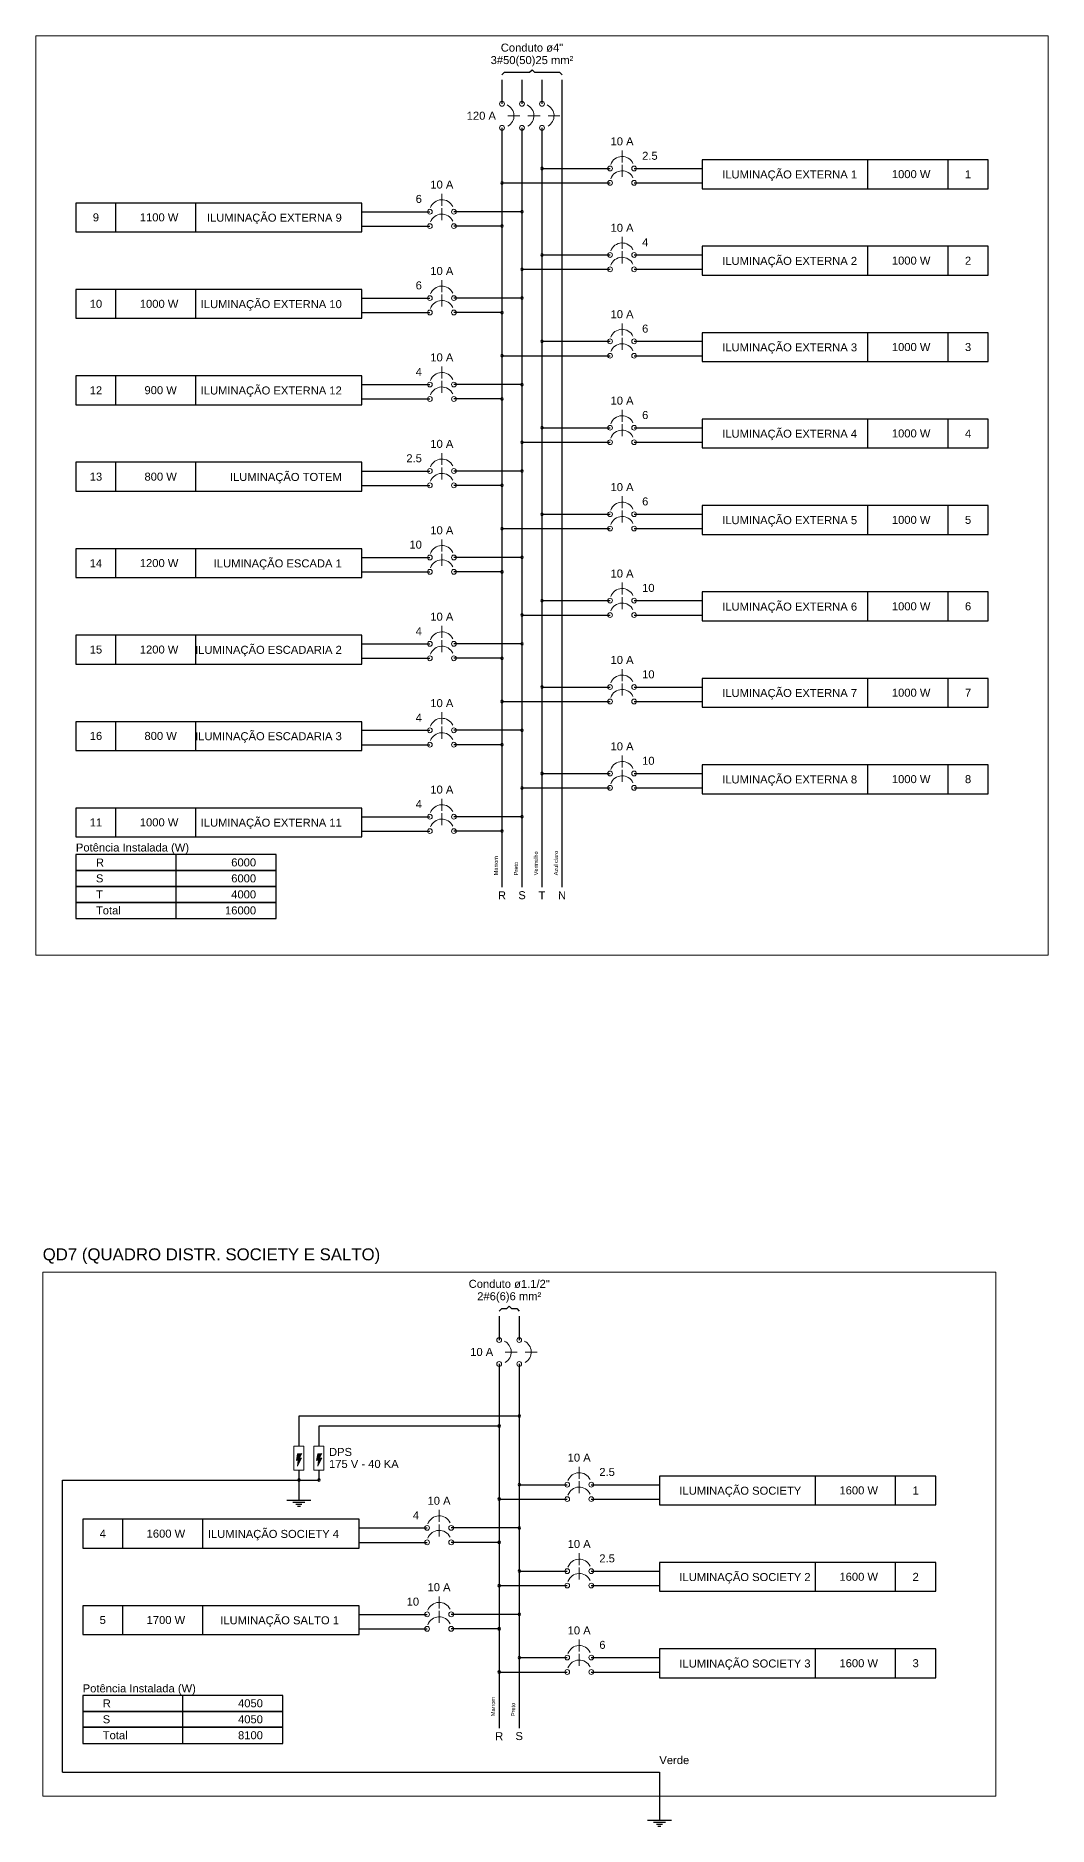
# Model space of a CAD drawing. Header units: millimetres. Extents: x -395 to 1008, y 9 to 692.
# Drawn here: x 126.76 to 140.15, y 14.3 to 38 of the extents above; entities that cross this region are included whole.
import ezdxf

# ---------------------------------------------------------------- set-up
doc = ezdxf.new("R2010")
doc.units = ezdxf.units.MM
doc.header["$LTSCALE"] = 0.1
doc.header["$MEASUREMENT"] = 0
for name, color, linetype, lineweight in [('.10', 200, 'Continuous', 5), ('.30', 50, 'Continuous', 5), ('.40 Interno parede', 27, 'Continuous', 5)]:
    doc.layers.add(name, color=color, linetype=linetype, lineweight=lineweight)
for name, color, linetype in [('DI-Linhas_do_diagrama', 9, 'Continuous'), ('DI-Pontilhado', 7, 'Continuous'), ('DI-Textos_do_diagrama', 7, 'Continuous')]:
    doc.layers.add(name, color=color, linetype=linetype)
doc.styles.add('Arial', font='arial.ttf')

msp = doc.modelspace()

# ---------------------------------------------------------------- hatches: boundary and pattern name
at = {"layer": 'DI-Pontilhado', "true_color": 0xf8d731}
h = msp.add_hatch(color=40, dxfattribs=at)
h.dxf.hatch_style = 1
h.paths.add_polyline_path([(130.225, 19.234), (130.282, 19.238), (130.25, 19.177), (130.278, 19.177), (130.225, 19.069), (130.234, 19.149), (130.208, 19.146)])
h = msp.add_hatch(color=40, dxfattribs=at)
h.dxf.hatch_style = 1
h.paths.add_polyline_path([(130.49, 19.234), (130.547, 19.238), (130.515, 19.177), (130.543, 19.177), (130.49, 19.069), (130.499, 19.149), (130.473, 19.146)])

# ---------------------------------------------------------------- linework, layer by layer
at = {"layer": '.10', "color": 200, "lineweight": 9}
for p, q in [((140.149, 37.997), (126.763, 37.997)), ((126.763, 37.997), (126.763, 25.829)), ((140.149, 25.829), (140.149, 37.997)), ((133.006, 36.938), (133.165, 36.938)), ((133.271, 36.938), (133.43, 36.938)), ((133.536, 36.938), (133.694, 36.938)), ((134.515, 36.321), (134.515, 36.479)), ((134.515, 36.13), (134.515, 36.289)), ((132.132, 35.749), (132.132, 35.908)), ((132.132, 35.558), (132.132, 35.717)), ((134.515, 35.177), (134.515, 35.336)), ((134.515, 34.986), (134.515, 35.145)), ((132.132, 34.605), (132.132, 34.764)), ((132.132, 34.414), (132.132, 34.573)), ((134.515, 34.033), (134.515, 34.192)), ((134.515, 33.843), (134.515, 34.001)), ((132.132, 33.461), (132.132, 33.62)), ((132.132, 33.271), (132.132, 33.43)), ((134.515, 32.889), (134.515, 33.048)), ((134.515, 32.699), (134.515, 32.858)), ((132.132, 32.318), (132.132, 32.476)), ((132.132, 32.127), (132.132, 32.286)), ((134.515, 31.746), (134.515, 31.905)), ((134.515, 31.555), (134.515, 31.714)), ((132.132, 31.174), (132.132, 31.333)), ((132.132, 30.983), (132.132, 31.142)), ((134.515, 30.602), (134.515, 30.761)), ((134.515, 30.411), (134.515, 30.57)), ((132.132, 30.03), (132.132, 30.189)), ((132.132, 29.84), (132.132, 29.998)), ((134.515, 29.458), (134.515, 29.617)), ((134.515, 29.268), (134.515, 29.427)), ((132.132, 28.886), (132.132, 29.045)), ((132.132, 28.696), (132.132, 28.855)), ((134.515, 28.315), (134.515, 28.473)), ((134.515, 28.124), (134.515, 28.283)), ((132.132, 27.743), (132.132, 27.902)), ((132.132, 27.552), (132.132, 27.711)), ((126.763, 25.829), (140.149, 25.829)), ((139.456, 21.638), (126.854, 21.638)), ((126.854, 21.638), (126.854, 14.702)), ((139.456, 14.702), (139.456, 21.638)), ((132.969, 20.579), (133.128, 20.579)), ((133.234, 20.579), (133.393, 20.579)), ((130.176, 19.335), (130.309, 19.335)), ((130.176, 19.017), (130.176, 19.335)), ((130.309, 19.335), (130.309, 19.017)), ((130.441, 19.335), (130.573, 19.335)), ((130.441, 19.017), (130.441, 19.335)), ((130.573, 19.335), (130.573, 19.017)), ((130.309, 19.017), (130.176, 19.017)), ((130.573, 19.017), (130.441, 19.017)), ((133.949, 18.903), (133.949, 19.062)), ((133.949, 18.712), (133.949, 18.871)), ((132.096, 18.331), (132.096, 18.49)), ((132.096, 18.14), (132.096, 18.299)), ((133.949, 17.759), (133.949, 17.918)), ((133.949, 17.569), (133.949, 17.727)), ((132.096, 17.187), (132.096, 17.346)), ((132.096, 16.997), (132.096, 17.156)), ((133.949, 16.616), (133.949, 16.774)), ((133.949, 16.425), (133.949, 16.584)), ((126.854, 14.702), (139.456, 14.702))]:
    msp.add_line(p, q, dxfattribs=at)
at = {"layer": '.10', "color": 40, "lineweight": 9, "true_color": 0xf8d731}
for points in [[(130.225, 19.234), (130.282, 19.238), (130.25, 19.177), (130.278, 19.177), (130.225, 19.069), (130.234, 19.149), (130.208, 19.146)], [(130.49, 19.234), (130.547, 19.238), (130.515, 19.177), (130.543, 19.177), (130.49, 19.069), (130.499, 19.149), (130.473, 19.146)]]:
    msp.add_lwpolyline(points, close=True, dxfattribs=at)
at = {"layer": '.10', "color": 200, "lineweight": 9}
for centre in [(132.927, 37.097), (133.191, 37.097), (133.456, 37.097), (132.927, 36.779), (133.191, 36.779), (133.456, 36.779), (134.356, 36.241), (134.674, 36.241), (134.356, 36.051), (134.674, 36.051), (131.974, 35.669), (132.291, 35.669), (131.974, 35.479), (132.291, 35.479), (134.356, 35.097), (134.674, 35.097), (134.356, 34.907), (134.674, 34.907), (131.974, 34.526), (131.974, 34.335), (132.291, 34.526), (132.291, 34.335), (134.356, 33.954), (134.674, 33.954), (134.356, 33.763), (134.674, 33.763), (131.974, 33.382), (132.291, 33.382), (131.974, 33.191), (132.291, 33.191), (134.356, 32.81), (134.674, 32.81), (134.356, 32.619), (134.674, 32.619), (131.974, 32.238), (132.291, 32.238), (131.974, 32.048), (132.291, 32.048), (134.356, 31.666), (134.674, 31.666), (134.356, 31.476), (134.674, 31.476), (131.974, 31.094), (132.291, 31.094), (131.974, 30.904), (132.291, 30.904), (134.356, 30.523), (134.356, 30.332), (134.674, 30.523), (134.674, 30.332), (131.974, 29.951), (132.291, 29.951), (131.974, 29.76), (132.291, 29.76), (134.356, 29.379), (134.674, 29.379), (134.356, 29.188), (134.674, 29.188), (131.974, 28.807), (132.291, 28.807), (131.974, 28.616), (132.291, 28.616), (134.356, 28.235), (134.674, 28.235), (134.356, 28.045), (134.674, 28.045), (131.974, 27.663), (131.974, 27.473), (132.291, 27.663), (132.291, 27.473), (132.89, 20.738), (133.155, 20.738), (132.89, 20.421), (133.155, 20.421), (133.79, 18.824), (134.108, 18.824), (133.79, 18.633), (134.108, 18.633), (131.937, 18.252), (132.255, 18.252), (131.937, 18.061), (132.255, 18.061), (133.79, 17.68), (134.108, 17.68), (133.79, 17.489), (134.108, 17.489), (131.937, 17.108), (132.255, 17.108), (131.937, 16.917), (132.255, 16.917), (133.79, 16.536), (133.79, 16.345), (134.108, 16.536), (134.108, 16.345)]:
    msp.add_circle(centre, 0.0318, dxfattribs=at)
for centre, start, end in [((132.927, 36.938), 300, 65), ((133.191, 36.938), 300, 65), ((133.456, 36.938), 300, 65), ((134.515, 36.241), 25, 160), ((134.515, 36.051), 25, 160), ((132.132, 35.669), 25, 160), ((132.132, 35.479), 25, 160), ((134.515, 35.097), 25, 160), ((134.515, 34.907), 25, 160), ((132.132, 34.526), 25, 160), ((132.132, 34.335), 25, 160), ((134.515, 33.954), 25, 160), ((134.515, 33.763), 25, 160), ((132.132, 33.382), 25, 160), ((132.132, 33.191), 25, 160), ((134.515, 32.81), 25, 160), ((134.515, 32.619), 25, 160), ((132.132, 32.238), 25, 160), ((132.132, 32.048), 25, 160), ((134.515, 31.666), 25, 160), ((134.515, 31.476), 25, 160), ((132.132, 31.094), 25, 160), ((132.132, 30.904), 25, 160), ((134.515, 30.523), 25, 160), ((134.515, 30.332), 25, 160), ((132.132, 29.951), 25, 160), ((132.132, 29.76), 25, 160), ((134.515, 29.379), 25, 160), ((134.515, 29.188), 25, 160), ((132.132, 28.807), 25, 160), ((132.132, 28.616), 25, 160), ((134.515, 28.235), 25, 160), ((134.515, 28.045), 25, 160), ((132.132, 27.663), 25, 160), ((132.132, 27.473), 25, 160), ((132.89, 20.579), 300, 65), ((133.155, 20.579), 300, 65), ((133.949, 18.824), 25, 160), ((133.949, 18.633), 25, 160), ((132.096, 18.252), 25, 160), ((132.096, 18.061), 25, 160), ((133.949, 17.68), 25, 160), ((133.949, 17.489), 25, 160), ((132.096, 17.108), 25, 160), ((132.096, 16.917), 25, 160), ((133.949, 16.536), 25, 160), ((133.949, 16.345), 25, 160)]:
    msp.add_arc(centre, 0.159, start, end, dxfattribs=at)
at = {"layer": '.30', "color": 37, "lineweight": 30, "true_color": 0x855f32}
for p, q in [((132.927, 37.415), (132.927, 37.097)), ((132.927, 36.779), (132.927, 26.729)), ((132.89, 21.056), (132.89, 20.738)), ((132.89, 20.421), (132.89, 15.602))]:
    msp.add_line(p, q, dxfattribs=at)
at = {"layer": '.30', "color": 18, "lineweight": 30, "true_color": 0x000000}
for p, q in [((133.191, 37.415), (133.191, 37.097)), ((133.191, 36.779), (133.191, 26.729)), ((133.155, 21.056), (133.155, 20.738)), ((133.155, 20.421), (133.155, 15.602))]:
    msp.add_line(p, q, dxfattribs=at)
at = {"layer": '.30', "color": 244, "lineweight": 30, "true_color": 0x991b1e}
for p, q in [((133.456, 37.415), (133.456, 37.097)), ((133.456, 36.779), (133.456, 26.729))]:
    msp.add_line(p, q, dxfattribs=at)
at = {"layer": '.30', "color": 159, "lineweight": 30, "true_color": 0x22346e}
msp.add_line((133.721, 26.729), (133.721, 37.415), dxfattribs=at)
at = {"layer": '.30', "color": 50, "lineweight": 30}
for p, q in [((133.155, 19.732), (130.242, 19.732)), ((130.242, 19.732), (130.242, 19.335)), ((132.89, 19.6), (130.507, 19.6)), ((130.507, 19.6), (130.507, 19.335))]:
    msp.add_line(p, q, dxfattribs=at)
at = {"layer": '.30', "color": 116, "lineweight": 30, "true_color": 0x136734}
for p, q in [((130.242, 19.017), (130.242, 18.885)), ((130.507, 19.017), (130.507, 18.885)), ((127.118, 18.885), (130.507, 18.885)), ((127.118, 15.02), (127.118, 18.885)), ((130.242, 18.885), (130.242, 18.62)), ((130.084, 18.62), (130.401, 18.62)), ((130.163, 18.594), (130.322, 18.594)), ((130.203, 18.567), (130.282, 18.567)), ((130.223, 18.541), (130.262, 18.541)), ((127.118, 15.02), (135.008, 15.02)), ((135.008, 15.02), (135.008, 14.384)), ((134.849, 14.384), (135.167, 14.384)), ((134.929, 14.358), (135.087, 14.358)), ((134.968, 14.331), (135.048, 14.331)), ((134.988, 14.305), (135.028, 14.305))]:
    msp.add_line(p, q, dxfattribs=at)
at = {"layer": '.30', "color": 50, "lineweight": 30}
for points in [[(133.139, 19.732, 1), (133.171, 19.732), (133.171, 19.732, 1), (133.139, 19.732)], [(132.874, 19.6, 1), (132.906, 19.6), (132.906, 19.6, 1), (132.874, 19.6)]]:
    msp.add_lwpolyline(points, format="xyb", dxfattribs=at)
at = {"layer": '.30', "color": 116, "lineweight": 30, "true_color": 0x136734}
for points in [[(130.227, 18.885, 1), (130.258, 18.885), (130.258, 18.885, 1), (130.227, 18.885)], [(130.491, 18.885, 1), (130.523, 18.885), (130.523, 18.885, 1), (130.491, 18.885)]]:
    msp.add_lwpolyline(points, format="xyb", dxfattribs=at)
at = {"layer": 'DI-Linhas_do_diagrama', "linetype": 'Continuous'}
for p, q in [((139.355, 36.356), (135.574, 36.356)), ((135.574, 36.356), (135.574, 35.974)), ((137.766, 35.974), (137.766, 36.356)), ((138.825, 35.974), (138.825, 36.356)), ((139.355, 35.974), (139.355, 36.356)), ((132.927, 36.051), (134.356, 36.051)), ((133.456, 36.241), (134.356, 36.241)), ((134.674, 36.241), (135.574, 36.241)), ((134.674, 36.051), (135.574, 36.051)), ((131.073, 35.784), (127.293, 35.784)), ((127.293, 35.784), (127.293, 35.402)), ((127.822, 35.402), (127.822, 35.784)), ((128.881, 35.402), (128.881, 35.784)), ((131.073, 35.402), (131.073, 35.784)), ((135.574, 35.974), (139.355, 35.974)), ((131.073, 35.669), (131.974, 35.669)), ((133.191, 35.669), (132.291, 35.669)), ((127.293, 35.402), (131.073, 35.402)), ((131.073, 35.479), (131.974, 35.479)), ((132.927, 35.479), (132.291, 35.479)), ((133.456, 35.097), (134.356, 35.097)), ((134.674, 35.097), (135.574, 35.097)), ((139.355, 35.212), (135.574, 35.212)), ((135.574, 35.212), (135.574, 34.831)), ((137.766, 34.831), (137.766, 35.212)), ((138.825, 34.831), (138.825, 35.212)), ((139.355, 34.831), (139.355, 35.212)), ((133.191, 34.907), (134.356, 34.907)), ((134.674, 34.907), (135.574, 34.907)), ((135.574, 34.831), (139.355, 34.831)), ((131.073, 34.64), (127.293, 34.64)), ((127.293, 34.64), (127.293, 34.259)), ((127.822, 34.259), (127.822, 34.64)), ((128.881, 34.259), (128.881, 34.64)), ((131.073, 34.259), (131.073, 34.64)), ((131.073, 34.526), (131.974, 34.526)), ((133.191, 34.526), (132.291, 34.526)), ((127.293, 34.259), (131.073, 34.259)), ((131.073, 34.335), (131.974, 34.335)), ((132.927, 34.335), (132.291, 34.335)), ((133.456, 33.954), (134.356, 33.954)), ((134.674, 33.954), (135.574, 33.954)), ((139.355, 34.068), (135.574, 34.068)), ((135.574, 34.068), (135.574, 33.687)), ((137.766, 33.687), (137.766, 34.068)), ((138.825, 33.687), (138.825, 34.068)), ((139.355, 33.687), (139.355, 34.068)), ((132.927, 33.763), (134.356, 33.763)), ((134.674, 33.763), (135.574, 33.763)), ((135.574, 33.687), (139.355, 33.687)), ((131.073, 33.496), (127.293, 33.496)), ((127.293, 33.496), (127.293, 33.115)), ((127.822, 33.115), (127.822, 33.496)), ((128.881, 33.115), (128.881, 33.496)), ((131.073, 33.115), (131.073, 33.496)), ((131.073, 33.382), (131.974, 33.382)), ((131.073, 33.191), (131.974, 33.191)), ((133.191, 33.382), (132.291, 33.382)), ((132.927, 33.191), (132.291, 33.191)), ((127.293, 33.115), (131.073, 33.115)), ((133.456, 32.81), (134.356, 32.81)), ((134.674, 32.81), (135.574, 32.81)), ((139.355, 32.924), (135.574, 32.924)), ((135.574, 32.924), (135.574, 32.543)), ((137.766, 32.543), (137.766, 32.924)), ((138.825, 32.543), (138.825, 32.924)), ((139.355, 32.543), (139.355, 32.924)), ((133.191, 32.619), (134.356, 32.619)), ((134.674, 32.619), (135.574, 32.619)), ((135.574, 32.543), (139.355, 32.543)), ((131.073, 32.353), (127.293, 32.353)), ((127.293, 32.353), (127.293, 31.971)), ((127.822, 31.971), (127.822, 32.353)), ((128.881, 31.971), (128.881, 32.353)), ((131.073, 31.971), (131.073, 32.353)), ((131.073, 32.238), (131.974, 32.238)), ((133.191, 32.238), (132.291, 32.238)), ((131.073, 32.048), (131.974, 32.048)), ((132.927, 32.048), (132.291, 32.048)), ((127.293, 31.971), (131.073, 31.971)), ((139.355, 31.781), (135.574, 31.781)), ((135.574, 31.781), (135.574, 31.399)), ((137.766, 31.399), (137.766, 31.781)), ((138.825, 31.399), (138.825, 31.781)), ((139.355, 31.399), (139.355, 31.781)), ((133.456, 31.666), (134.356, 31.666)), ((134.674, 31.666), (135.574, 31.666)), ((132.927, 31.476), (134.356, 31.476)), ((134.674, 31.476), (135.574, 31.476)), ((135.574, 31.399), (139.355, 31.399)), ((131.073, 31.209), (127.293, 31.209)), ((127.293, 31.209), (127.293, 30.828)), ((127.822, 30.828), (127.822, 31.209)), ((128.881, 30.828), (128.881, 31.209)), ((131.073, 30.828), (131.073, 31.209)), ((131.073, 31.094), (131.974, 31.094)), ((133.191, 31.094), (132.291, 31.094)), ((127.293, 30.828), (131.073, 30.828)), ((131.073, 30.904), (131.974, 30.904)), ((132.927, 30.904), (132.291, 30.904)), ((139.355, 30.637), (135.574, 30.637)), ((135.574, 30.637), (135.574, 30.256)), ((137.766, 30.256), (137.766, 30.637)), ((138.825, 30.256), (138.825, 30.637)), ((139.355, 30.256), (139.355, 30.637)), ((133.191, 30.332), (134.356, 30.332)), ((133.456, 30.523), (134.356, 30.523)), ((134.674, 30.523), (135.574, 30.523)), ((134.674, 30.332), (135.574, 30.332)), ((135.574, 30.256), (139.355, 30.256)), ((131.073, 30.065), (127.293, 30.065)), ((127.293, 30.065), (127.293, 29.684)), ((127.822, 29.684), (127.822, 30.065)), ((128.881, 29.684), (128.881, 30.065)), ((131.073, 29.684), (131.073, 30.065)), ((131.073, 29.951), (131.974, 29.951)), ((133.191, 29.951), (132.291, 29.951)), ((127.293, 29.684), (131.073, 29.684)), ((131.073, 29.76), (131.974, 29.76)), ((132.927, 29.76), (132.291, 29.76)), ((133.456, 29.379), (134.356, 29.379)), ((134.674, 29.379), (135.574, 29.379)), ((139.355, 29.493), (135.574, 29.493)), ((135.574, 29.493), (135.574, 29.112)), ((137.766, 29.112), (137.766, 29.493)), ((138.825, 29.112), (138.825, 29.493)), ((139.355, 29.112), (139.355, 29.493)), ((132.927, 29.188), (134.356, 29.188)), ((134.674, 29.188), (135.574, 29.188)), ((131.073, 28.921), (127.293, 28.921)), ((127.293, 28.921), (127.293, 28.54)), ((127.822, 28.54), (127.822, 28.921)), ((128.881, 28.54), (128.881, 28.921)), ((131.073, 28.54), (131.073, 28.921)), ((135.574, 29.112), (139.355, 29.112)), ((131.073, 28.807), (131.974, 28.807)), ((133.191, 28.807), (132.291, 28.807)), ((127.293, 28.54), (131.073, 28.54)), ((131.073, 28.616), (131.974, 28.616)), ((132.927, 28.616), (132.291, 28.616)), ((133.456, 28.235), (134.356, 28.235)), ((134.674, 28.235), (135.574, 28.235)), ((139.355, 28.35), (135.574, 28.35)), ((135.574, 28.35), (135.574, 27.968)), ((137.766, 27.968), (137.766, 28.35)), ((138.825, 27.968), (138.825, 28.35)), ((139.355, 27.968), (139.355, 28.35)), ((133.191, 28.045), (134.356, 28.045)), ((134.674, 28.045), (135.574, 28.045)), ((135.574, 27.968), (139.355, 27.968)), ((131.073, 27.778), (127.293, 27.778)), ((127.293, 27.778), (127.293, 27.396)), ((127.822, 27.396), (127.822, 27.778)), ((128.881, 27.396), (128.881, 27.778)), ((131.073, 27.396), (131.073, 27.778)), ((131.073, 27.663), (131.974, 27.663)), ((133.191, 27.663), (132.291, 27.663)), ((127.293, 27.396), (131.073, 27.396)), ((131.073, 27.473), (131.974, 27.473)), ((132.927, 27.473), (132.291, 27.473)), ((129.94, 27.163), (127.293, 27.163)), ((127.293, 27.163), (127.293, 26.952)), ((128.617, 26.952), (128.617, 27.163)), ((129.94, 26.952), (129.94, 27.163)), ((127.293, 26.952), (129.94, 26.952)), ((129.94, 26.952), (127.293, 26.952)), ((127.293, 26.952), (127.293, 26.74)), ((128.617, 26.74), (128.617, 26.952)), ((129.94, 26.74), (129.94, 26.952)), ((127.293, 26.74), (129.94, 26.74)), ((129.94, 26.74), (127.293, 26.74)), ((127.293, 26.74), (127.293, 26.528)), ((128.617, 26.528), (128.617, 26.74)), ((129.94, 26.528), (129.94, 26.74)), ((127.293, 26.528), (129.94, 26.528)), ((129.94, 26.528), (127.293, 26.528)), ((127.293, 26.528), (127.293, 26.316)), ((127.293, 26.316), (129.94, 26.316)), ((128.617, 26.316), (128.617, 26.528)), ((129.94, 26.316), (129.94, 26.528)), ((133.155, 18.824), (133.79, 18.824)), ((134.108, 18.824), (135.008, 18.824)), ((138.662, 18.938), (135.008, 18.938)), ((135.008, 18.938), (135.008, 18.557)), ((137.073, 18.557), (137.073, 18.938)), ((138.132, 18.557), (138.132, 18.938)), ((138.662, 18.557), (138.662, 18.938)), ((132.89, 18.633), (133.79, 18.633)), ((134.108, 18.633), (135.008, 18.633)), ((135.008, 18.557), (138.662, 18.557)), ((131.037, 18.366), (127.383, 18.366)), ((127.383, 18.366), (127.383, 17.985)), ((127.913, 17.985), (127.913, 18.366)), ((128.972, 17.985), (128.972, 18.366)), ((131.037, 17.985), (131.037, 18.366)), ((131.037, 18.252), (131.937, 18.252)), ((133.155, 18.252), (132.255, 18.252)), ((131.037, 18.061), (131.937, 18.061)), ((132.89, 18.061), (132.255, 18.061)), ((127.383, 17.985), (131.037, 17.985)), ((138.662, 17.794), (135.008, 17.794)), ((135.008, 17.794), (135.008, 17.413)), ((137.073, 17.413), (137.073, 17.794)), ((138.132, 17.413), (138.132, 17.794)), ((138.662, 17.413), (138.662, 17.794)), ((133.155, 17.68), (133.79, 17.68)), ((134.108, 17.68), (135.008, 17.68)), ((132.89, 17.489), (133.79, 17.489)), ((134.108, 17.489), (135.008, 17.489)), ((135.008, 17.413), (138.662, 17.413)), ((131.037, 17.222), (127.383, 17.222)), ((127.383, 17.222), (127.383, 16.841)), ((127.913, 16.841), (127.913, 17.222)), ((128.972, 16.841), (128.972, 17.222)), ((131.037, 16.841), (131.037, 17.222)), ((131.037, 17.108), (131.937, 17.108)), ((133.155, 17.108), (132.255, 17.108)), ((127.383, 16.841), (131.037, 16.841)), ((131.037, 16.917), (131.937, 16.917)), ((132.89, 16.917), (132.255, 16.917)), ((138.662, 16.65), (135.008, 16.65)), ((135.008, 16.65), (135.008, 16.269)), ((137.073, 16.269), (137.073, 16.65)), ((138.132, 16.269), (138.132, 16.65)), ((138.662, 16.269), (138.662, 16.65)), ((133.155, 16.536), (133.79, 16.536)), ((134.108, 16.536), (135.008, 16.536)), ((132.89, 16.345), (133.79, 16.345)), ((134.108, 16.345), (135.008, 16.345)), ((135.008, 16.269), (138.662, 16.269)), ((130.031, 16.036), (127.383, 16.036)), ((127.383, 16.036), (127.383, 15.824)), ((128.707, 15.824), (128.707, 16.036)), ((130.031, 15.824), (130.031, 16.036)), ((127.383, 15.824), (130.031, 15.824)), ((130.031, 15.824), (127.383, 15.824)), ((127.383, 15.824), (127.383, 15.613)), ((128.707, 15.613), (128.707, 15.824)), ((130.031, 15.613), (130.031, 15.824)), ((127.383, 15.613), (130.031, 15.613)), ((130.031, 15.613), (127.383, 15.613)), ((127.383, 15.613), (127.383, 15.401)), ((127.383, 15.401), (130.031, 15.401)), ((128.707, 15.401), (128.707, 15.613)), ((130.031, 15.401), (130.031, 15.613))]:
    msp.add_line(p, q, dxfattribs=at)
at = {"layer": 'DI-Linhas_do_diagrama'}
for points in [[(133.44, 36.241, 1), (133.472, 36.241), (133.472, 36.241, 1), (133.44, 36.241)], [(132.911, 36.051, 1), (132.943, 36.051), (132.943, 36.051, 1), (132.911, 36.051)], [(133.176, 35.669, 1), (133.207, 35.669), (133.207, 35.669, 1), (133.176, 35.669)], [(132.911, 35.479, 1), (132.943, 35.479), (132.943, 35.479, 1), (132.911, 35.479)], [(133.44, 35.097, 1), (133.472, 35.097), (133.472, 35.097, 1), (133.44, 35.097)], [(133.176, 34.907, 1), (133.207, 34.907), (133.207, 34.907, 1), (133.176, 34.907)], [(133.176, 34.526, 1), (133.207, 34.526), (133.207, 34.526, 1), (133.176, 34.526)], [(132.911, 34.335, 1), (132.943, 34.335), (132.943, 34.335, 1), (132.911, 34.335)], [(133.44, 33.954, 1), (133.472, 33.954), (133.472, 33.954, 1), (133.44, 33.954)], [(132.911, 33.763, 1), (132.943, 33.763), (132.943, 33.763, 1), (132.911, 33.763)], [(132.911, 33.191, 1), (132.943, 33.191), (132.943, 33.191, 1), (132.911, 33.191)], [(133.176, 33.382, 1), (133.207, 33.382), (133.207, 33.382, 1), (133.176, 33.382)], [(133.44, 32.81, 1), (133.472, 32.81), (133.472, 32.81, 1), (133.44, 32.81)], [(133.176, 32.619, 1), (133.207, 32.619), (133.207, 32.619, 1), (133.176, 32.619)], [(133.176, 32.238, 1), (133.207, 32.238), (133.207, 32.238, 1), (133.176, 32.238)], [(132.911, 32.048, 1), (132.943, 32.048), (132.943, 32.048, 1), (132.911, 32.048)], [(133.44, 31.666, 1), (133.472, 31.666), (133.472, 31.666, 1), (133.44, 31.666)], [(132.911, 31.476, 1), (132.943, 31.476), (132.943, 31.476, 1), (132.911, 31.476)], [(133.176, 31.094, 1), (133.207, 31.094), (133.207, 31.094, 1), (133.176, 31.094)], [(132.911, 30.904, 1), (132.943, 30.904), (132.943, 30.904, 1), (132.911, 30.904)], [(133.176, 30.332, 1), (133.207, 30.332), (133.207, 30.332, 1), (133.176, 30.332)], [(133.44, 30.523, 1), (133.472, 30.523), (133.472, 30.523, 1), (133.44, 30.523)], [(133.176, 29.951, 1), (133.207, 29.951), (133.207, 29.951, 1), (133.176, 29.951)], [(132.911, 29.76, 1), (132.943, 29.76), (132.943, 29.76, 1), (132.911, 29.76)], [(133.44, 29.379, 1), (133.472, 29.379), (133.472, 29.379, 1), (133.44, 29.379)], [(132.911, 29.188, 1), (132.943, 29.188), (132.943, 29.188, 1), (132.911, 29.188)], [(133.176, 28.807, 1), (133.207, 28.807), (133.207, 28.807, 1), (133.176, 28.807)], [(132.911, 28.616, 1), (132.943, 28.616), (132.943, 28.616, 1), (132.911, 28.616)], [(133.44, 28.235, 1), (133.472, 28.235), (133.472, 28.235, 1), (133.44, 28.235)], [(133.176, 28.045, 1), (133.207, 28.045), (133.207, 28.045, 1), (133.176, 28.045)], [(132.911, 27.473, 1), (132.943, 27.473), (132.943, 27.473, 1), (132.911, 27.473)], [(133.176, 27.663, 1), (133.207, 27.663), (133.207, 27.663, 1), (133.176, 27.663)], [(133.139, 18.824, 1), (133.171, 18.824), (133.171, 18.824, 1), (133.139, 18.824)], [(132.874, 18.633, 1), (132.906, 18.633), (132.906, 18.633, 1), (132.874, 18.633)], [(133.139, 18.252, 1), (133.171, 18.252), (133.171, 18.252, 1), (133.139, 18.252)], [(132.874, 18.061, 1), (132.906, 18.061), (132.906, 18.061, 1), (132.874, 18.061)], [(133.139, 17.68, 1), (133.171, 17.68), (133.171, 17.68, 1), (133.139, 17.68)], [(132.874, 17.489, 1), (132.906, 17.489), (132.906, 17.489, 1), (132.874, 17.489)], [(133.139, 17.108, 1), (133.171, 17.108), (133.171, 17.108, 1), (133.139, 17.108)], [(132.874, 16.917, 1), (132.906, 16.917), (132.906, 16.917, 1), (132.874, 16.917)], [(132.874, 16.345, 1), (132.906, 16.345), (132.906, 16.345, 1), (132.874, 16.345)], [(133.139, 16.536, 1), (133.171, 16.536), (133.171, 16.536, 1), (133.139, 16.536)]]:
    msp.add_lwpolyline(points, format="xyb", dxfattribs=at)
at = {"layer": 'DI-Textos_do_diagrama', "linetype": 'Continuous'}
for p, q in [((132.927, 37.481), (132.96, 37.514)), ((132.96, 37.514), (133.291, 37.514)), ((133.291, 37.514), (133.324, 37.547)), ((133.324, 37.547), (133.357, 37.514)), ((133.357, 37.514), (133.688, 37.514)), ((133.688, 37.514), (133.721, 37.481)), ((132.89, 21.122), (132.923, 21.155)), ((132.923, 21.155), (132.989, 21.155)), ((132.989, 21.155), (133.022, 21.188)), ((133.022, 21.188), (133.055, 21.155)), ((133.055, 21.155), (133.122, 21.155)), ((133.122, 21.155), (133.155, 21.122))]:
    msp.add_line(p, q, dxfattribs=at)

# ---------------------------------------------------------------- texts
at = {"layer": '.30', "color": 37, "lineweight": 30, "true_color": 0x855f32, "char_height": 0.0529, "width": 0.51665, "attachment_point": 7, "rotation": 90.0002, "line_spacing_factor": 0.9, "style": 'Arial'}
for insert in [(132.874, 26.888), (132.837, 15.761)]:
    msp.add_mtext('Marrom', dxfattribs=dict(at, insert=insert))
at = {"layer": '.30', "color": 18, "lineweight": 30, "true_color": 0x000000, "char_height": 0.0529, "width": 0.35852, "attachment_point": 7, "rotation": 90.0002, "line_spacing_factor": 0.9, "style": 'Arial'}
for insert in [(133.139, 26.888), (133.102, 15.761)]:
    msp.add_mtext('Preto', dxfattribs=dict(at, insert=insert))
at = {"layer": '.30', "color": 244, "lineweight": 30, "true_color": 0x991b1e, "insert": (133.403, 26.888), "char_height": 0.0529, "width": 0.64197, "attachment_point": 7, "rotation": 90.0002, "line_spacing_factor": 0.9, "style": 'Arial'}
msp.add_mtext('Vermelho', dxfattribs=at)
at = {"layer": '.30', "color": 159, "lineweight": 30, "true_color": 0x22346e, "insert": (133.668, 26.888), "char_height": 0.0529, "width": 0.65859, "attachment_point": 7, "rotation": 90.0002, "line_spacing_factor": 0.9, "style": 'Arial'}
msp.add_mtext('Azul claro', dxfattribs=at)
at = {"layer": '.30', "color": 37, "lineweight": 30, "true_color": 0x855f32, "char_height": 0.106, "width": 0.20943, "attachment_point": 8, "line_spacing_factor": 0.9, "style": 'Arial'}
for insert in [(132.927, 26.57), (132.89, 15.443)]:
    msp.add_mtext('R', dxfattribs=dict(at, insert=insert))
at = {"layer": '.30', "color": 18, "lineweight": 30, "true_color": 0x000000, "char_height": 0.106, "width": 0.19343, "attachment_point": 8, "line_spacing_factor": 0.9, "style": 'Arial'}
for insert in [(133.192, 26.57), (133.155, 15.443)]:
    msp.add_mtext('S', dxfattribs=dict(at, insert=insert))
at = {"layer": '.30', "color": 244, "lineweight": 30, "true_color": 0x991b1e, "insert": (133.456, 26.57), "char_height": 0.106, "width": 0.17714, "attachment_point": 8, "line_spacing_factor": 0.9, "style": 'Arial'}
msp.add_mtext('T', dxfattribs=at)
at = {"layer": '.30', "color": 159, "lineweight": 30, "true_color": 0x22346e, "insert": (133.721, 26.57), "char_height": 0.106, "width": 0.20943, "attachment_point": 8, "line_spacing_factor": 0.9, "style": 'Arial'}
msp.add_mtext('N', dxfattribs=at)
at = {"layer": '.30', "color": 116, "lineweight": 30, "true_color": 0x136734, "insert": (135.008, 15.125), "char_height": 0.1059, "width": 0.77385, "attachment_point": 7, "line_spacing_factor": 0.9, "style": 'Arial'}
msp.add_mtext('Verde', dxfattribs=at)
at = {"layer": '.40 Interno parede', "color": 27, "line_spacing_factor": 0.9, "style": 'Arial'}
for s, insert, char_height, width, attachment_point in [('3#50(50)25 mm²', (133.324, 37.591), 0.1059, 2.14371, 8), ('Conduto ø4"', (133.324, 37.785), 0.1059, 1.61836, 8), ('120 A', (132.847, 36.885), 0.1059, 0.75785, 9), ('    10 A', (134.198, 36.546), 0.1059, 0.91885, 7), ('2.5', (134.78, 36.355), 0.1059, 0.40314, 7), ('    10 A', (131.815, 35.974), 0.1059, 0.91885, 7), ('ILUMINAÇÃO EXTERNA 1', (135.839, 36.077), 0.1059, 3.49685, 7), ('  1000 W', (138.296, 36.112), 0.1059, 1.16057, 8), ('1', (139.09, 36.112), 0.106, 0.16128, 8), ('6', (131.868, 35.784), 0.106, 0.16128, 9), ('9', (127.558, 35.54), 0.106, 0.16128, 8), ('  1100 W', (128.352, 35.54), 0.1059, 1.16057, 8), ('ILUMINAÇÃO EXTERNA 9', (130.809, 35.505), 0.1059, 3.49685, 9), ('    10 A', (134.198, 35.402), 0.1059, 0.91885, 7), ('4', (134.78, 35.212), 0.106, 0.16128, 7), ('ILUMINAÇÃO EXTERNA 2', (135.839, 34.933), 0.1059, 3.49685, 7), ('  1000 W', (138.296, 34.968), 0.1059, 1.16057, 8), ('2', (139.09, 34.968), 0.106, 0.16128, 8), ('    10 A', (131.815, 34.831), 0.1059, 0.91885, 7), ('6', (131.868, 34.64), 0.106, 0.16128, 9), ('10', (127.558, 34.396), 0.1059, 0.32257, 8), ('  1000 W', (128.352, 34.396), 0.1059, 1.16057, 8), ('ILUMINAÇÃO EXTERNA 10', (130.809, 34.361), 0.1059, 3.65813, 9), ('    10 A', (134.198, 34.259), 0.1059, 0.91885, 7), ('6', (134.78, 34.068), 0.106, 0.16128, 7), ('ILUMINAÇÃO EXTERNA 3', (135.839, 33.789), 0.1059, 3.49685, 7), ('  1000 W', (138.296, 33.824), 0.1059, 1.16057, 8), ('3', (139.09, 33.824), 0.106, 0.16128, 8), ('    10 A', (131.815, 33.687), 0.1059, 0.91885, 7), ('4', (131.868, 33.496), 0.106, 0.16128, 9), ('12', (127.558, 33.253), 0.1059, 0.32257, 8), ('   900 W', (128.352, 33.253), 0.1059, 1.07985, 8), ('ILUMINAÇÃO EXTERNA 12', (130.809, 33.218), 0.1059, 3.65813, 9), ('    10 A', (134.198, 33.115), 0.1059, 0.91885, 7), ('6', (134.78, 32.924), 0.106, 0.16128, 7), ('ILUMINAÇÃO EXTERNA 4', (135.839, 32.646), 0.1059, 3.49685, 7), ('  1000 W', (138.296, 32.681), 0.1059, 1.16057, 8), ('4', (139.09, 32.681), 0.106, 0.16128, 8), ('2.5', (131.868, 32.352), 0.1059, 0.40314, 9), ('    10 A', (131.815, 32.543), 0.1059, 0.91885, 7), ('ILUMINAÇÃO TOTEM', (130.809, 32.074), 0.1059, 2.90014, 9), ('13', (127.558, 32.109), 0.1059, 0.32257, 8), ('   800 W', (128.352, 32.109), 0.1059, 1.07985, 8), ('    10 A', (134.198, 31.971), 0.1059, 0.91885, 7), ('6', (134.78, 31.781), 0.106, 0.16128, 7), ('ILUMINAÇÃO EXTERNA 5', (135.839, 31.502), 0.1059, 3.49685, 7), ('  1000 W', (138.296, 31.537), 0.1059, 1.16057, 8), ('5', (139.09, 31.537), 0.106, 0.16128, 8), ('10', (131.868, 31.209), 0.1059, 0.32257, 9), ('    10 A', (131.815, 31.399), 0.1059, 0.91885, 7), ('14', (127.558, 30.965), 0.1059, 0.32257, 8), ('  1200 W', (128.352, 30.965), 0.1059, 1.16057, 8), ('ILUMINAÇÃO ESCADA 1', (130.809, 30.93), 0.1059, 3.31971, 9), ('    10 A', (134.198, 30.827), 0.1059, 0.91885, 7), ('10', (134.78, 30.637), 0.1059, 0.32257, 7), ('    10 A', (131.815, 30.256), 0.1059, 0.91885, 7), ('ILUMINAÇÃO EXTERNA 6', (135.839, 30.358), 0.1059, 3.49685, 7), ('  1000 W', (138.296, 30.393), 0.1059, 1.16057, 8), ('6', (139.09, 30.393), 0.106, 0.16128, 8), ('4', (131.868, 30.065), 0.106, 0.16128, 9), ('15', (127.558, 29.821), 0.1059, 0.32257, 8), ('  1200 W', (128.352, 29.821), 0.1059, 1.16057, 8), ('ILUMINAÇÃO ESCADARIA 2', (130.809, 29.786), 0.1059, 3.80313, 9), ('    10 A', (134.198, 29.684), 0.1059, 0.91885, 7), ('10', (134.78, 29.493), 0.1059, 0.32257, 7), ('ILUMINAÇÃO EXTERNA 7', (135.839, 29.215), 0.1059, 3.49685, 7), ('    10 A', (131.815, 29.112), 0.1059, 0.91885, 7), ('  1000 W', (138.296, 29.25), 0.1059, 1.16057, 8), ('7', (139.09, 29.25), 0.106, 0.16128, 8), ('4', (131.868, 28.921), 0.106, 0.16128, 9), ('16', (127.558, 28.678), 0.1059, 0.32257, 8), ('   800 W', (128.352, 28.678), 0.1059, 1.07985, 8), ('ILUMINAÇÃO ESCADARIA 3', (130.809, 28.643), 0.1059, 3.80313, 9), ('    10 A', (134.198, 28.54), 0.1059, 0.91885, 7), ('10', (134.78, 28.349), 0.1059, 0.32257, 7), ('ILUMINAÇÃO EXTERNA 8', (135.839, 28.071), 0.1059, 3.49685, 7), ('  1000 W', (138.296, 28.106), 0.1059, 1.16057, 8), ('8', (139.09, 28.106), 0.106, 0.16128, 8), ('    10 A', (131.815, 27.968), 0.1059, 0.91885, 7), ('4', (131.868, 27.778), 0.106, 0.16128, 9), ('11', (127.558, 27.534), 0.1059, 0.32257, 8), ('  1000 W', (128.352, 27.534), 0.1059, 1.16057, 8), ('ILUMINAÇÃO EXTERNA 11', (130.809, 27.499), 0.1059, 3.65813, 9), ('Potência Instalada (W)', (127.293, 27.171), 0.1059, 2.93356, 7), ('R', (127.558, 27.004), 0.106, 0.20943, 7), ('  6000', (129.676, 27.004), 0.1059, 0.80628, 9), ('S', (127.558, 26.793), 0.106, 0.19343, 7), ('  6000', (129.676, 26.793), 0.1059, 0.80628, 9), ('T', (127.558, 26.581), 0.106, 0.17714, 7), ('  4000', (129.676, 26.581), 0.1059, 0.80628, 9), ('Total', (127.558, 26.369), 0.1059, 0.64471, 7), (' 16000', (129.676, 26.369), 0.1059, 0.88699, 9), ('QD7 (QUADRO DISTR. SOCIETY E SALTO)', (126.854, 21.745), 0.15885, 8.85006, 7), ('Conduto ø1.1/2"', (133.023, 21.426), 0.1059, 2.10208, 8), ('2#6(6)6 mm²', (133.023, 21.233), 0.1059, 1.65985, 8), (' 10 A', (132.811, 20.526), 0.1059, 0.67714, 9), ('DPS', (130.64, 19.203), 0.1059, 0.59628, 7), ('    10 A', (133.631, 19.128), 0.1059, 0.91885, 7), ('175 V - 40 KA', (130.64, 19.044), 0.1059, 1.80556, 7), ('2.5', (134.214, 18.938), 0.1059, 0.40314, 7), ('ILUMINAÇÃO SOCIETY', (135.273, 18.659), 0.1059, 3.15828, 7), ('  1600 W', (137.603, 18.694), 0.1059, 1.16057, 8), ('1', (138.397, 18.694), 0.106, 0.16128, 8), ('    10 A', (131.778, 18.557), 0.1059, 0.91885, 7), ('ILUMINAÇÃO SOCIETY 4', (130.772, 18.087), 0.1059, 3.40014, 9), ('4', (131.831, 18.366), 0.106, 0.16128, 9), ('4', (127.648, 18.122), 0.106, 0.16128, 8), ('  1600 W', (128.442, 18.122), 0.1059, 1.16057, 8), ('    10 A', (133.631, 17.985), 0.1059, 0.91885, 7), ('2.5', (134.214, 17.794), 0.1059, 0.40314, 7), ('ILUMINAÇÃO SOCIETY 2', (135.273, 17.516), 0.1059, 3.40014, 7), ('  1600 W', (137.603, 17.551), 0.1059, 1.16057, 8), ('2', (138.397, 17.551), 0.106, 0.16128, 8), ('10', (131.831, 17.222), 0.1059, 0.32257, 9), ('    10 A', (131.778, 17.413), 0.1059, 0.91885, 7), ('5', (127.648, 16.979), 0.106, 0.16128, 8), ('  1700 W', (128.442, 16.979), 0.1059, 1.16057, 8), ('ILUMINAÇÃO SALTO 1', (130.772, 16.944), 0.1059, 3.07799, 9), ('    10 A', (133.631, 16.841), 0.1059, 0.91885, 7), ('6', (134.214, 16.65), 0.106, 0.16128, 7), ('ILUMINAÇÃO SOCIETY 3', (135.273, 16.372), 0.1059, 3.40014, 7), ('  1600 W', (137.603, 16.407), 0.1059, 1.16057, 8), ('3', (138.397, 16.407), 0.106, 0.16128, 8), ('Potência Instalada (W)', (127.383, 16.044), 0.1059, 2.93356, 7), ('R', (127.648, 15.877), 0.106, 0.20943, 7), ('  4050', (129.766, 15.877), 0.1059, 0.80628, 9), ('S', (127.648, 15.665), 0.106, 0.19343, 7), ('  4050', (129.766, 15.665), 0.1059, 0.80628, 9), ('Total', (127.648, 15.454), 0.1059, 0.64471, 7), ('  8100', (129.766, 15.454), 0.1059, 0.80628, 9)]:
    msp.add_mtext(s, dxfattribs=dict(at, insert=insert, char_height=char_height, width=width, attachment_point=attachment_point))

doc.saveas('drawing.dxf')
